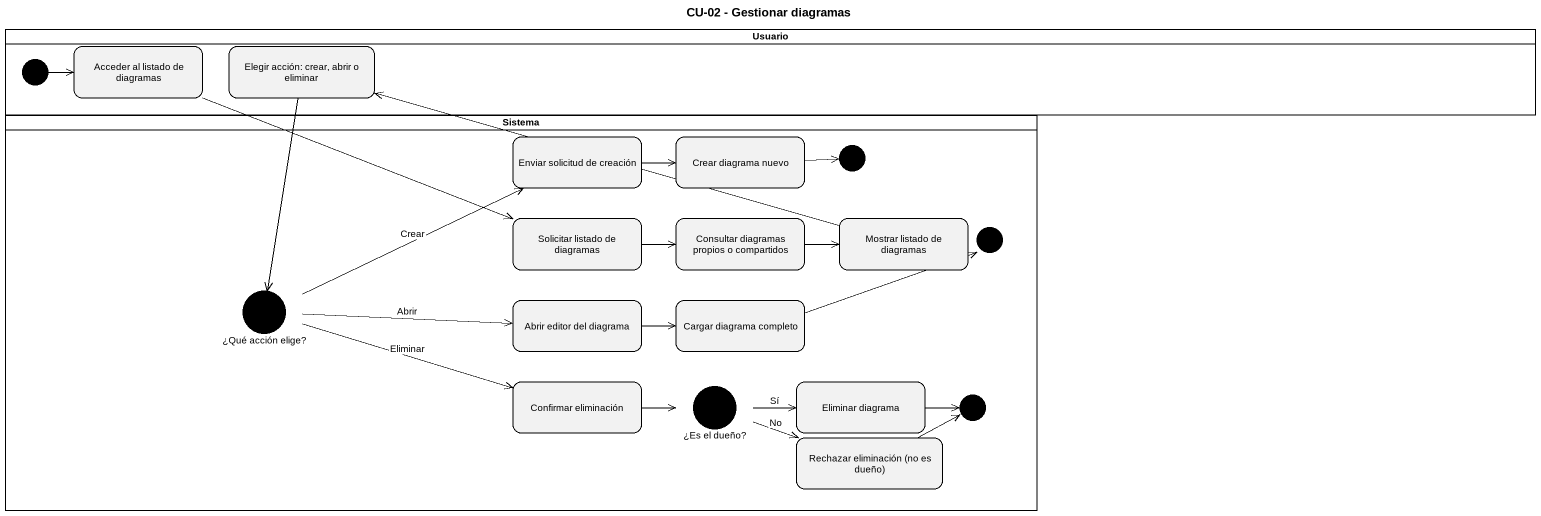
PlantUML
@startuml
title CU-02 - Gestionar diagramas
hide empty description
state Usuario <<partition>> {
  state junction1 <<choice>>
  state "Acceder al listado de diagramas" as Acceder_al_listado_de
  state "Elegir acción: crear, abrir o eliminar" as Elegir_acción_crear_abrir_o
}
state Sistema <<partition>> {
  state "Enviar solicitud de creación" as Enviar_solicitud_de_creación
  state "Crear diagrama nuevo" as Crear_diagrama_nuevo
  state junction2 <<choice>>
  state "Solicitar listado de diagramas" as Solicitar_listado_de
  state "Consultar diagramas propios o compartidos" as Consultar_diagramas_propios
  state "Mostrar listado de diagramas" as Mostrar_listado_de_diagramas
  state junction3 <<choice>>
  state "¿Qué acción elige?" as Qué_acción_elige <<choice>>
  state "Abrir editor del diagrama" as Abrir_editor_del_diagrama
  state "Cargar diagrama completo" as Cargar_diagrama_completo
  state "Confirmar eliminación" as Confirmar_eliminación
  state "¿Es el dueño?" as Es_el_dueño <<choice>>
  state "Eliminar diagrama" as Eliminar_diagrama
  state junction4 <<choice>>
  state "Rechazar eliminación (no es dueño)" as Rechazar_eliminación_no_es
}
junction1 -right-> Acceder_al_listado_de
Acceder_al_listado_de -right-> Solicitar_listado_de
Elegir_acción_crear_abrir_o --> Qué_acción_elige
Enviar_solicitud_de_creación -right-> Crear_diagrama_nuevo
Crear_diagrama_nuevo -right-> junction2
Solicitar_listado_de -right-> Consultar_diagramas_propios
Consultar_diagramas_propios -right-> Mostrar_listado_de_diagramas
Mostrar_listado_de_diagramas -left-> Elegir_acción_crear_abrir_o
Qué_acción_elige -right-> Enviar_solicitud_de_creación : Crear
Qué_acción_elige -right-> Abrir_editor_del_diagrama : Abrir
Qué_acción_elige -right-> Confirmar_eliminación : Eliminar
Abrir_editor_del_diagrama -right-> Cargar_diagrama_completo
Cargar_diagrama_completo -right-> junction3
Confirmar_eliminación -right-> Es_el_dueño
Es_el_dueño -right-> Eliminar_diagrama : Sí
Es_el_dueño -right-> Rechazar_eliminación_no_es : No
Eliminar_diagrama -right-> junction4
Rechazar_eliminación_no_es -right-> junction4
@enduml
